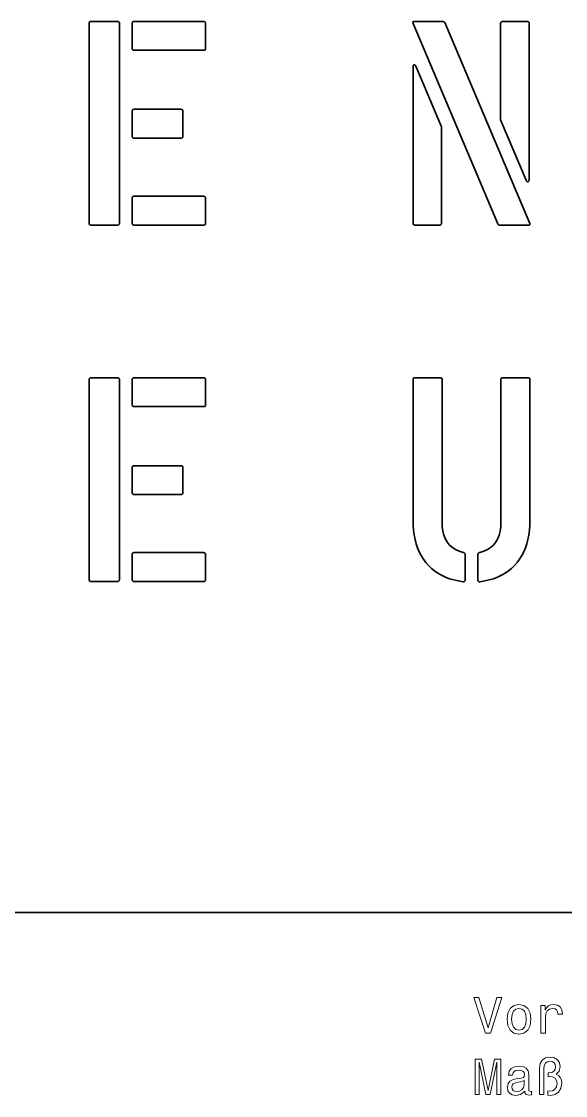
# Model space of a CAD drawing. Extents: x 10 to 410, y -69 to 348.
# Drawn here: x 165.7 to 219.1, y -69.5 to 36 of the extents above; entities that cross this region are included whole.
import ezdxf

# ---------------------------------------------------------------- set-up
doc = ezdxf.new("R2010")
doc.units = 0

msp = doc.modelspace()

# ---------------------------------------------------------------- linework, layer by layer
at = {"color": 7, "lineweight": 35, "ltscale": 0.00086}
for p, q in [((172.351715, 35.838013), (172.356857, 35.872009)), ((176.580292, 35.838013), (176.585419, 35.872009)), ((183.616577, 35.998291), (183.650574, 35.993134)), ((215.388, 35.998291), (215.421997, 35.993134)), ((176.585419, 33.299438), (176.580292, 33.333435)), ((176.580292, 27.209442), (176.585419, 27.243439)), ((181.388, 27.36972), (181.421997, 27.364563)), ((176.585419, 24.670868), (176.580292, 24.704865)), ((176.580292, 18.666565), (176.585419, 18.700562)), ((183.616577, 18.826843), (183.650574, 18.821716)), ((172.512009, 16.001709), (172.477997, 16.006866)), ((176.585419, 16.127991), (176.580292, 16.161987)), ((204.311996, 16.001709), (204.278, 16.006866)), ((172.351715, 0.838013), (172.356857, 0.872009)), ((176.580292, 0.838013), (176.585419, 0.872009)), ((183.616577, 0.998291), (183.650574, 0.993134)), ((176.585419, -1.700562), (176.580292, -1.666565)), ((176.580292, -7.790558), (176.585419, -7.756561)), ((181.388, -7.63028), (181.422012, -7.635437)), ((176.585419, -10.329132), (176.580292, -10.295135)), ((176.580292, -16.333435), (176.585419, -16.299438)), ((183.616577, -16.173157), (183.650574, -16.178284)), ((176.585419, -18.872009), (176.580292, -18.838013)), ((172.512009, -18.998291), (172.477997, -18.993134))]:
    msp.add_line(p, q, dxfattribs=at)
at = {"color": 7, "lineweight": 35, "ltscale": 0.00078}
for p, q in [((172.356857, 35.872009), (172.365433, 35.902008)), ((176.585419, 35.872009), (176.593994, 35.902008)), ((183.650574, 35.993134), (183.680573, 35.984558)), ((215.421997, 35.993134), (215.451996, 35.984558)), ((176.593994, 33.26944), (176.585419, 33.299438)), ((176.585419, 27.243439), (176.593994, 27.273438)), ((181.421997, 27.364563), (181.452011, 27.355988)), ((176.593994, 24.640869), (176.585419, 24.670868)), ((176.585419, 18.700562), (176.593994, 18.73056)), ((183.650574, 18.821716), (183.680573, 18.813141)), ((172.477997, 16.006866), (172.447998, 16.015442)), ((176.593994, 16.097992), (176.585419, 16.127991)), ((204.278, 16.006866), (204.248001, 16.015442)), ((215.573135, 16.015442), (215.543137, 16.006866)), ((172.356857, 0.872009), (172.365433, 0.902008)), ((176.585419, 0.872009), (176.593994, 0.902008)), ((183.650574, 0.993134), (183.680573, 0.984558)), ((176.593994, -1.73056), (176.585419, -1.700562)), ((176.585419, -7.756561), (176.593994, -7.726563)), ((181.422012, -7.635437), (181.452011, -7.644012)), ((176.593994, -10.359131), (176.585419, -10.329132)), ((176.585419, -16.299438), (176.593994, -16.26944)), ((183.650574, -16.178284), (183.680573, -16.186859)), ((172.477997, -18.993134), (172.447998, -18.984558)), ((176.593994, -18.902008), (176.585419, -18.872009))]:
    msp.add_line(p, q, dxfattribs=at)
at = {"color": 7, "lineweight": 35, "ltscale": 0.000716}
for p, q in [((172.365433, 35.902008), (172.377426, 35.928009)), ((176.593994, 35.902008), (176.605988, 35.928009)), ((183.680573, 35.984558), (183.706573, 35.972565)), ((215.451996, 35.984558), (215.477997, 35.972565)), ((176.605988, 33.243439), (176.593994, 33.26944)), ((176.593994, 27.273438), (176.605988, 27.299438)), ((176.605988, 24.614868), (176.593994, 24.640869)), ((176.593994, 18.73056), (176.605988, 18.756561)), ((183.680573, 18.813141), (183.706573, 18.801147)), ((172.447998, 16.015442), (172.421997, 16.027435)), ((176.605988, 16.071991), (176.593994, 16.097992)), ((204.248001, 16.015442), (204.222, 16.027435)), ((172.365433, 0.902008), (172.377426, 0.928009)), ((176.593994, 0.902008), (176.606003, 0.928009)), ((183.680573, 0.984558), (183.706573, 0.972565)), ((176.606003, -1.756561), (176.593994, -1.73056)), ((176.593994, -7.726563), (176.606003, -7.700562)), ((181.452011, -7.644012), (181.478012, -7.656006)), ((176.606003, -10.385132), (176.593994, -10.359131)), ((176.593994, -16.26944), (176.606003, -16.243439)), ((183.680573, -16.186859), (183.706573, -16.198853)), ((172.447998, -18.984558), (172.421997, -18.972565)), ((176.606003, -18.928009), (176.593994, -18.902008))]:
    msp.add_line(p, q, dxfattribs=at)
at = {"color": 7, "lineweight": 35, "ltscale": 0.000672}
for p, q in [((172.377426, 35.928009), (172.392853, 35.950012)), ((176.605988, 35.928009), (176.621429, 35.950012)), ((183.706573, 35.972565), (183.728577, 35.957153)), ((215.477997, 35.972565), (215.5, 35.957153)), ((176.621429, 33.221436), (176.605988, 33.243439)), ((176.605988, 27.299438), (176.621429, 27.321442)), ((181.477997, 27.343994), (181.5, 27.328583)), ((176.621429, 24.592865), (176.605988, 24.614868)), ((176.605988, 18.756561), (176.621429, 18.778564)), ((183.706573, 18.801147), (183.728577, 18.785706)), ((172.421997, 16.027435), (172.399994, 16.042847)), ((176.621429, 16.049988), (176.605988, 16.071991)), ((204.222, 16.027435), (204.199997, 16.042847)), ((172.377426, 0.928009), (172.392853, 0.950012)), ((176.606003, 0.928009), (176.621429, 0.950012)), ((183.706573, 0.972565), (183.728577, 0.957153)), ((176.621429, -1.778564), (176.606003, -1.756561)), ((176.606003, -7.700562), (176.621429, -7.678558)), ((176.621429, -10.407135), (176.606003, -10.385132)), ((176.606003, -16.243439), (176.621429, -16.221436)), ((183.706573, -16.198853), (183.728577, -16.214294)), ((172.421997, -18.972565), (172.399994, -18.957153)), ((176.621429, -18.950012), (176.606003, -18.928009))]:
    msp.add_line(p, q, dxfattribs=at)
at = {"color": 7, "lineweight": 35, "ltscale": 0.000651}
for p, q in [((172.392853, 35.950012), (172.411713, 35.967987)), ((176.621429, 35.950012), (176.640289, 35.967987)), ((176.621429, 27.321442), (176.640289, 27.339417)), ((176.640289, 16.032013), (176.621429, 16.049988)), ((172.392853, 0.950012), (172.411713, 0.967987)), ((176.621429, 0.950012), (176.640289, 0.967987)), ((176.621429, -7.678558), (176.640289, -7.660583)), ((176.640289, -18.967987), (176.621429, -18.950012))]:
    msp.add_line(p, q, dxfattribs=at)
at = {"color": 7, "lineweight": 35, "ltscale": 0.000658}
for p, q in [((172.411713, 35.967987), (172.43399, 35.981995)), ((176.640289, 35.967987), (176.662567, 35.981995)), ((176.662567, 33.189423), (176.640289, 33.20343)), ((176.640289, 27.339417), (176.662567, 27.353424)), ((176.662567, 24.560852), (176.640289, 24.57486)), ((176.640289, 18.79657), (176.662567, 18.810577)), ((183.746567, 18.766846), (183.760574, 18.744568)), ((172.381989, 16.061707), (172.367996, 16.084015)), ((176.662567, 16.018005), (176.640289, 16.032013)), ((172.411713, 0.967987), (172.43399, 0.981995)), ((176.640289, 0.967987), (176.662567, 0.981995)), ((176.662567, -1.810577), (176.640289, -1.79657)), ((176.640289, -7.660583), (176.662567, -7.646576)), ((176.662567, -10.439148), (176.640289, -10.42514)), ((176.640289, -16.20343), (176.662567, -16.189423)), ((183.746567, -16.233154), (183.760574, -16.255432)), ((176.662567, -18.981995), (176.640289, -18.967987))]:
    msp.add_line(p, q, dxfattribs=at)
at = {"color": 7, "lineweight": 35, "ltscale": 0.00069}
for p, q in [((172.43399, 35.981995), (172.459717, 35.992004)), ((176.662567, 35.981995), (176.688293, 35.992004)), ((204.169998, 35.981995), (204.195709, 35.992004)), ((176.688293, 33.179413), (176.662567, 33.189423)), ((176.662567, 27.353424), (176.688293, 27.363434)), ((176.688293, 24.550873), (176.662567, 24.560852)), ((176.662567, 18.810577), (176.688293, 18.820557)), ((176.688293, 16.007996), (176.662567, 16.018005)), ((172.43399, 0.981995), (172.459717, 0.992004)), ((176.662567, 0.981995), (176.688293, 0.992004)), ((176.688293, -1.820587), (176.662567, -1.810577)), ((176.662567, -7.646576), (176.688293, -7.636566)), ((176.688293, -10.449127), (176.662567, -10.439148)), ((176.662567, -16.189423), (176.688293, -16.179443)), ((176.688293, -18.992004), (176.662567, -18.981995))]:
    msp.add_line(p, q, dxfattribs=at)
at = {"color": 7, "lineweight": 35, "ltscale": 0.000744}
for p, q in [((172.459717, 35.992004), (172.488861, 35.997986)), ((176.688293, 35.992004), (176.717438, 35.997986)), ((183.770569, 35.890289), (183.776566, 35.861145)), ((215.541992, 35.890289), (215.547989, 35.861145)), ((176.717438, 33.173431), (176.688293, 33.179413)), ((176.688293, 27.363434), (176.717438, 27.369415)), ((181.542007, 27.261719), (181.548004, 27.232574)), ((176.717438, 24.544861), (176.688293, 24.550873)), ((176.688293, 18.820557), (176.717438, 18.826569)), ((183.770569, 18.718872), (183.776566, 18.689728)), ((172.358002, 16.109711), (172.35199, 16.138855)), ((176.717438, 16.002014), (176.688293, 16.007996)), ((204.158005, 16.109711), (204.151993, 16.138855)), ((172.459717, 0.992004), (172.488861, 0.997986)), ((176.688293, 0.992004), (176.717438, 0.997986)), ((183.770569, 0.890289), (183.776581, 0.861145)), ((176.717438, -1.826569), (176.688293, -1.820587)), ((176.688293, -7.636566), (176.717438, -7.630585)), ((181.542007, -7.738281), (181.548004, -7.767426)), ((176.717438, -10.455139), (176.688293, -10.449127)), ((176.688293, -16.179443), (176.717438, -16.173431)), ((183.770569, -16.281128), (183.776581, -16.310272)), ((172.358002, -18.890289), (172.352005, -18.861145)), ((176.717438, -18.997986), (176.688293, -18.992004))]:
    msp.add_line(p, q, dxfattribs=at)
at = {"color": 7, "lineweight": 35, "ltscale": 0.000816}
for p, q in [((172.488861, 35.997986), (172.521423, 36)), ((176.717438, 35.997986), (176.75, 36)), ((183.776566, 35.861145), (183.77858, 35.828583)), ((215.547989, 35.861145), (215.550003, 35.828583)), ((176.75, 33.171417), (176.717438, 33.173431)), ((183.77858, 33.342865), (183.777145, 33.310272)), ((176.717438, 27.369415), (176.75, 27.371429)), ((181.548004, 27.232574), (181.550003, 27.200012)), ((176.75, 24.542847), (176.717438, 24.544861)), ((181.550003, 24.714294), (181.548569, 24.681702)), ((176.717438, 18.826569), (176.75, 18.828583)), ((183.776566, 18.689728), (183.77858, 18.657135)), ((172.35199, 16.138855), (172.350006, 16.171417)), ((176.75, 16), (176.717438, 16.002014)), ((204.151993, 16.138855), (204.149994, 16.171417)), ((172.488861, 0.997986), (172.521439, 1)), ((176.717438, 0.997986), (176.75, 1)), ((183.776581, 0.861145), (183.77858, 0.828583)), ((206.835709, 1), (206.868286, 0.998291)), ((215.464279, 1), (215.496872, 0.998291)), ((176.75, -1.828583), (176.717438, -1.826569)), ((183.77858, -1.657135), (183.777145, -1.689728)), ((176.717438, -7.630585), (176.75, -7.628571)), ((181.548004, -7.767426), (181.550003, -7.799988)), ((176.75, -10.457153), (176.717438, -10.455139)), ((181.550003, -10.285706), (181.548569, -10.318298)), ((176.717438, -16.173431), (176.75, -16.171417)), ((183.776581, -16.310272), (183.77858, -16.342865)), ((172.352005, -18.861145), (172.350006, -18.828583)), ((176.75, -19), (176.717438, -18.997986))]:
    msp.add_line(p, q, dxfattribs=at)
at = {"color": 7, "lineweight": 35, "ltscale": 0.065714}
for p, q in [((172.521423, 36), (175.149994, 36)), ((172.521439, 1), (175.149994, 1))]:
    msp.add_line(p, q, dxfattribs=at)
at = {"color": 7, "lineweight": 35, "ltscale": 0.000815}
for p, q in [((175.149994, 36), (175.182571, 35.998566)), ((183.77858, 16.171417), (183.777145, 16.138855)), ((175.149994, 1), (175.182571, 0.998566)), ((204.149994, 0.828583), (204.151718, 0.861145)), ((204.288864, 0.998291), (204.321426, 1)), ((207.005432, 0.861145), (207.007141, 0.828583)), ((212.778564, 0.828583), (212.780289, 0.861145)), ((212.917435, 0.998291), (212.949997, 1)), ((215.634003, 0.861145), (215.635727, 0.828583)), ((183.77858, -18.828583), (183.777145, -18.861145))]:
    msp.add_line(p, q, dxfattribs=at)
at = {"color": 7, "lineweight": 35, "ltscale": 0.000736}
for p, q in [((175.182571, 35.998566), (175.211716, 35.994293)), ((183.777145, 33.310272), (183.772858, 33.281128)), ((181.548569, 24.681702), (181.544296, 24.652557)), ((183.777145, 16.138855), (183.772858, 16.109711)), ((175.182571, 0.998566), (175.211716, 0.994293)), ((183.777145, -1.689728), (183.772858, -1.718872)), ((181.548569, -10.318298), (181.544296, -10.347443)), ((183.777145, -18.861145), (183.772858, -18.890289))]:
    msp.add_line(p, q, dxfattribs=at)
at = {"color": 7, "lineweight": 35, "ltscale": 0.000667}
for p, q in [((175.211716, 35.994293), (175.237427, 35.987152)), ((183.772858, 33.281128), (183.765717, 33.255432)), ((181.544296, 24.652557), (181.53714, 24.626862)), ((183.772858, 16.109711), (183.765717, 16.084015)), ((175.211716, 0.994293), (175.237427, 0.987152)), ((183.772858, -1.718872), (183.765717, -1.744568)), ((181.544296, -10.347443), (181.537155, -10.373138)), ((209.256287, -16.289154), (209.262283, -16.315155)), ((210.523422, -16.315155), (210.529434, -16.289154)), ((183.772858, -18.890289), (183.765717, -18.915985))]:
    msp.add_line(p, q, dxfattribs=at)
at = {"color": 7, "lineweight": 35, "ltscale": 0.000611}
for p, q in [((175.237427, 35.987152), (175.259705, 35.977142)), ((204.149994, 35.967987), (204.169998, 35.981995)), ((183.765717, 16.084015), (183.755722, 16.061707)), ((175.237427, 0.987152), (175.25972, 0.977142)), ((181.537155, -10.373138), (181.527145, -10.395416)), ((183.765717, -18.915985), (183.755722, -18.938293))]:
    msp.add_line(p, q, dxfattribs=at)
at = {"color": 7, "lineweight": 35, "ltscale": 0.000571}
for p, q in [((175.259705, 35.977142), (175.278564, 35.964294)), ((183.755722, 33.233154), (183.742859, 33.214294)), ((204.364288, 31.707153), (204.380859, 31.691437)), ((181.527145, 24.604584), (181.514282, 24.585724)), ((215.335709, 20.292847), (215.319138, 20.308563)), ((183.755722, 16.061707), (183.742859, 16.042847)), ((215.63028, 16.084015), (215.625427, 16.061707)), ((175.25972, 0.977142), (175.27858, 0.964294)), ((183.755722, -1.766846), (183.742859, -1.785706)), ((181.527145, -10.395416), (181.514297, -10.414276)), ((183.755722, -18.938293), (183.742859, -18.957153))]:
    msp.add_line(p, q, dxfattribs=at)
at = {"color": 7, "lineweight": 35, "ltscale": 0.000551}
for p, q in [((175.278564, 35.964294), (175.294006, 35.948578)), ((183.742859, 33.214294), (183.727142, 33.198853)), ((181.514282, 24.585724), (181.498566, 24.570282)), ((175.27858, 0.964294), (175.294006, 0.948578)), ((183.742859, -1.785706), (183.727142, -1.801147)), ((181.514297, -10.414276), (181.498581, -10.429718))]:
    msp.add_line(p, q, dxfattribs=at)
at = {"color": 7, "lineweight": 35, "ltscale": 0.000553}
for p, q in [((175.294006, 35.948578), (175.306, 35.929993)), ((183.727142, 33.198853), (183.708572, 33.186859)), ((183.727142, 16.027435), (183.708572, 16.015442)), ((175.294006, 0.948578), (175.306, 0.929993)), ((183.727142, -1.801147), (183.708572, -1.813141)), ((181.498581, -10.429718), (181.480011, -10.441711)), ((183.727142, -18.972565), (183.708572, -18.984558))]:
    msp.add_line(p, q, dxfattribs=at)
at = {"color": 7, "lineweight": 35, "ltscale": 0.000577}
for p, q in [((175.306, 35.929993), (175.314575, 35.908569)), ((183.708572, 33.186859), (183.687149, 33.178284)), ((181.480011, 24.558289), (181.458572, 24.549713)), ((183.708572, 16.015442), (183.687149, 16.006866)), ((175.306, 0.929993), (175.314575, 0.908569)), ((183.708572, -1.813141), (183.687149, -1.821716)), ((181.480011, -10.441711), (181.458572, -10.450287)), ((183.708572, -18.984558), (183.687149, -18.993134))]:
    msp.add_line(p, q, dxfattribs=at)
at = {"color": 7, "lineweight": 35, "ltscale": 0.000621}
for p, q in [((175.314575, 35.908569), (175.319702, 35.884277)), ((183.687149, 33.178284), (183.662857, 33.173157)), ((181.458572, 24.549713), (181.43428, 24.544586)), ((183.687149, 16.006866), (183.662857, 16.001709)), ((175.314575, 0.908569), (175.319717, 0.884277)), ((183.687149, -1.821716), (183.662857, -1.826843)), ((183.687149, -18.993134), (183.662857, -18.998291))]:
    msp.add_line(p, q, dxfattribs=at)
at = {"color": 7, "lineweight": 35, "ltscale": 0.00068}
for p, q in [((175.319702, 35.884277), (175.321426, 35.857147)), ((183.662857, 33.173157), (183.635712, 33.171417)), ((181.43428, 24.544586), (181.40715, 24.542847)), ((183.662857, 16.001709), (183.635712, 16)), ((175.319717, 0.884277), (175.321426, 0.857147)), ((183.662857, -1.826843), (183.635727, -1.828583)), ((181.434296, -10.455414), (181.40715, -10.457153)), ((183.662857, -18.998291), (183.635727, -19))]:
    msp.add_line(p, q, dxfattribs=at)
at = {"color": 7, "lineweight": 35, "ltscale": 0.170714}
for p, q in [((176.75, 36), (183.578568, 36)), ((176.75, 18.828583), (183.578568, 18.828583))]:
    msp.add_line(p, q, dxfattribs=at)
at = {"color": 7, "lineweight": 35, "ltscale": 0.000951}
for p, q in [((183.578568, 36), (183.616577, 35.998291)), ((215.349991, 36), (215.388, 35.998291)), ((176.580292, 33.333435), (176.578568, 33.371429)), ((181.350006, 27.371429), (181.388, 27.36972)), ((176.580292, 24.704865), (176.578568, 24.742859)), ((176.578568, 18.628571), (176.580292, 18.666565)), ((183.578568, 18.828583), (183.616577, 18.826843)), ((172.550003, 16), (172.512009, 16.001709)), ((175.159424, 16.002014), (175.121429, 16)), ((204.349991, 16), (204.311996, 16.001709)), ((183.578583, 1), (183.616577, 0.998291)), ((176.580292, -1.666565), (176.578583, -1.628571)), ((181.350006, -7.628571), (181.388, -7.63028)), ((176.580292, -10.295135), (176.578583, -10.257141)), ((176.578583, -16.371429), (176.580292, -16.333435)), ((183.578583, -16.171417), (183.616577, -16.173157)), ((172.550003, -19), (172.512009, -18.998291)), ((175.159424, -18.997986), (175.121429, -19))]:
    msp.add_line(p, q, dxfattribs=at)
at = {"color": 7, "lineweight": 35, "ltscale": 0.000652}
for p, q in [((183.728577, 35.957153), (183.746567, 35.938293)), ((215.5, 35.957153), (215.51799, 35.938293)), ((176.640289, 33.20343), (176.621429, 33.221436)), ((181.5, 27.328583), (181.518005, 27.309723)), ((176.640289, 24.57486), (176.621429, 24.592865)), ((176.621429, 18.778564), (176.640289, 18.79657)), ((183.728577, 18.785706), (183.746567, 18.766846)), ((172.399994, 16.042847), (172.381989, 16.061707)), ((204.199997, 16.042847), (204.182007, 16.061707)), ((183.728577, 0.957153), (183.746567, 0.938293)), ((176.640289, -1.79657), (176.621429, -1.778564)), ((181.5, -7.671417), (181.518005, -7.690277)), ((176.640289, -10.42514), (176.621429, -10.407135)), ((176.621429, -16.221436), (176.640289, -16.20343)), ((183.728577, -16.214294), (183.746567, -16.233154)), ((172.399994, -18.957153), (172.382004, -18.938293))]:
    msp.add_line(p, q, dxfattribs=at)
at = {"color": 7, "lineweight": 35, "ltscale": 0.000659}
for p, q in [((183.746567, 35.938293), (183.760574, 35.915985)), ((215.51799, 35.938293), (215.531998, 35.915985)), ((181.518005, 27.309723), (181.532013, 27.287415)), ((204.182007, 16.061707), (204.167999, 16.084015)), ((183.746567, 0.938293), (183.760574, 0.915985)), ((181.518005, -7.690277), (181.532013, -7.712585)), ((172.382004, -18.938293), (172.367996, -18.915985))]:
    msp.add_line(p, q, dxfattribs=at)
at = {"color": 7, "lineweight": 35, "ltscale": 0.000689}
for p, q in [((183.760574, 35.915985), (183.770569, 35.890289)), ((215.531998, 35.915985), (215.541992, 35.890289)), ((181.532013, 27.287415), (181.542007, 27.261719)), ((183.760574, 18.744568), (183.770569, 18.718872)), ((172.367996, 16.084015), (172.358002, 16.109711)), ((204.167999, 16.084015), (204.158005, 16.109711)), ((183.760574, 0.915985), (183.770569, 0.890289)), ((181.532013, -7.712585), (181.542007, -7.738281)), ((183.760574, -16.255432), (183.770569, -16.281128)), ((209.214279, -16.221436), (209.232285, -16.242279)), ((172.367996, -18.915985), (172.358002, -18.890289))]:
    msp.add_line(p, q, dxfattribs=at)
at = {"color": 7, "lineweight": 35, "ltscale": 0.000654}
msp.add_line((204.124283, 35.902008), (204.127136, 35.928009), dxfattribs=at)
at = {"color": 7, "lineweight": 35, "ltscale": 0.000753}
for p, q in [((204.127136, 35.872009), (204.124283, 35.902008)), ((212.800003, 35.942871), (212.821991, 35.96344)), ((206.899994, 16.057129), (206.877991, 16.03656))]:
    msp.add_line(p, q, dxfattribs=at)
at = {"color": 7, "lineweight": 35, "ltscale": 0.00059}
msp.add_line((204.127136, 35.928009), (204.135712, 35.950012), dxfattribs=at)
at = {"color": 7, "lineweight": 35, "ltscale": 0.000877}
msp.add_line((204.135712, 35.838013), (204.127136, 35.872009), dxfattribs=at)
at = {"color": 7, "lineweight": 35, "ltscale": 0.000574}
for p, q in [((204.135712, 35.950012), (204.149994, 35.967987)), ((204.242569, 31.735443), (204.264282, 31.742859)), ((215.457428, 20.264557), (215.435715, 20.257141))]:
    msp.add_line(p, q, dxfattribs=at)
at = {"color": 7, "lineweight": 35, "ltscale": 0.0008}
msp.add_line((204.195709, 35.992004), (204.227142, 35.997986), dxfattribs=at)
at = {"color": 7, "lineweight": 35, "ltscale": 0.00093}
msp.add_line((204.227142, 35.997986), (204.264282, 36), dxfattribs=at)
at = {"color": 7, "lineweight": 35, "ltscale": 0.070714}
msp.add_line((204.264282, 36), (207.09285, 36), dxfattribs=at)
at = {"color": 7, "lineweight": 35, "ltscale": 0.000558}
for p, q in [((207.09285, 36), (207.115143, 35.998871)), ((207.224854, 35.944), (207.239151, 35.926849)), ((204.205994, 31.710297), (204.223145, 31.724579)), ((204.264282, 31.742859), (204.286575, 31.741425)), ((215.435715, 20.257141), (215.413422, 20.258575)), ((215.494003, 20.289703), (215.476852, 20.275421))]:
    msp.add_line(p, q, dxfattribs=at)
at = {"color": 7, "lineweight": 35, "ltscale": 0.000536}
for p, q in [((207.115143, 35.998871), (207.136292, 35.995422)), ((207.209427, 35.958862), (207.224854, 35.944))]:
    msp.add_line(p, q, dxfattribs=at)
at = {"color": 7, "lineweight": 35, "ltscale": 0.00052}
for p, q in [((207.136292, 35.995422), (207.156281, 35.989716)), ((207.192856, 35.971436), (207.209427, 35.958862))]:
    msp.add_line(p, q, dxfattribs=at)
at = {"color": 7, "lineweight": 35, "ltscale": 0.000512}
for p, q in [((207.156281, 35.989716), (207.17514, 35.98172)), ((207.17514, 35.98172), (207.192856, 35.971436))]:
    msp.add_line(p, q, dxfattribs=at)
at = {"color": 7, "lineweight": 35, "ltscale": 0.000586}
msp.add_line((207.239151, 35.926849), (207.252289, 35.90744), dxfattribs=at)
at = {"color": 7, "lineweight": 35, "ltscale": 0.00062}
for p, q in [((207.252289, 35.90744), (207.264282, 35.885712)), ((181.458572, -10.450287), (181.434296, -10.455414))]:
    msp.add_line(p, q, dxfattribs=at)
at = {"color": 7, "lineweight": 35}
for p, q in [((207.264282, 35.885712), (215.607147, 16.171417)), ((212.492859, 16.114288), (204.149994, 35.799988)), ((10, -51.5), (410, -51.5))]:
    msp.add_line(p, q, dxfattribs=at)
at = {"color": 7, "lineweight": 35, "ltscale": 0.000892}
for p, q in [((212.757996, 35.853729), (212.76799, 35.888)), ((206.942001, 16.146271), (206.932007, 16.112))]:
    msp.add_line(p, q, dxfattribs=at)
at = {"color": 7, "lineweight": 35, "ltscale": 0.000821}
for p, q in [((212.76799, 35.888), (212.781998, 35.917725)), ((206.932007, 16.112), (206.917999, 16.082275))]:
    msp.add_line(p, q, dxfattribs=at)
at = {"color": 7, "lineweight": 35, "ltscale": 0.000773}
for p, q in [((212.781998, 35.917725), (212.800003, 35.942871)), ((206.917999, 16.082275), (206.899994, 16.057129))]:
    msp.add_line(p, q, dxfattribs=at)
at = {"color": 7, "lineweight": 35, "ltscale": 0.000763}
for p, q in [((212.821991, 35.96344), (212.847992, 35.979431)), ((206.877991, 16.03656), (206.852005, 16.020569)), ((209.16629, -19.025146), (209.136292, -19.030853)), ((210.649429, -19.030853), (210.619431, -19.025146))]:
    msp.add_line(p, q, dxfattribs=at)
at = {"color": 7, "lineweight": 35, "ltscale": 0.000802}
msp.add_line((212.847992, 35.979431), (212.877991, 35.990845), dxfattribs=at)
at = {"color": 7, "lineweight": 35, "ltscale": 0.000867}
for p, q in [((212.877991, 35.990845), (212.912003, 35.997711)), ((206.821991, 16.009155), (206.787994, 16.002289))]:
    msp.add_line(p, q, dxfattribs=at)
at = {"color": 7, "lineweight": 35, "ltscale": 0.000952}
for p, q in [((212.912003, 35.997711), (212.949997, 36)), ((172.350006, 35.799988), (172.351715, 35.838013)), ((176.578568, 35.799988), (176.580292, 35.838013)), ((176.578568, 27.171417), (176.580292, 27.209442)), ((175.321426, 16.200012), (175.319427, 16.161987)), ((176.580292, 16.161987), (176.578568, 16.200012)), ((206.787994, 16.002289), (206.75, 16)), ((172.350006, 0.799988), (172.351715, 0.838013)), ((176.578583, 0.799988), (176.580292, 0.838013)), ((176.578583, -7.828583), (176.580292, -7.790558)), ((175.321426, -18.799988), (175.319427, -18.838013)), ((176.580292, -18.838013), (176.578583, -18.799988))]:
    msp.add_line(p, q, dxfattribs=at)
at = {"color": 7, "lineweight": 35, "ltscale": 0.06}
for p, q in [((212.949997, 36), (215.349991, 36)), ((206.75, 16), (204.349991, 16))]:
    msp.add_line(p, q, dxfattribs=at)
at = {"color": 7, "lineweight": 35, "ltscale": 0.490714}
for p, q in [((172.350006, 16.171417), (172.350006, 35.799988)), ((172.350006, -18.828583), (172.350006, 0.799988))]:
    msp.add_line(p, q, dxfattribs=at)
at = {"color": 7, "lineweight": 35, "ltscale": 0.491428}
for p, q in [((175.321426, 35.857147), (175.321426, 16.200012)), ((175.321426, 0.857147), (175.321426, -18.799988))]:
    msp.add_line(p, q, dxfattribs=at)
at = {"color": 7, "lineweight": 35, "ltscale": 0.060714}
for p, q in [((176.578568, 33.371429), (176.578568, 35.799988)), ((176.578568, 24.742859), (176.578568, 27.171417)), ((176.578568, 16.200012), (176.578568, 18.628571)), ((176.578583, -1.628571), (176.578583, 0.799988)), ((176.578583, -10.257141), (176.578583, -7.828583)), ((176.578583, -18.799988), (176.578583, -16.371429))]:
    msp.add_line(p, q, dxfattribs=at)
at = {"color": 7, "lineweight": 35, "ltscale": 0.062143}
for p, q in [((183.77858, 35.828583), (183.77858, 33.342865)), ((181.550003, 27.200012), (181.550003, 24.714294)), ((183.77858, 18.657135), (183.77858, 16.171417)), ((183.77858, 0.828583), (183.77858, -1.657135)), ((181.550003, -7.799988), (181.550003, -10.285706)), ((183.77858, -16.342865), (183.77858, -18.828583))]:
    msp.add_line(p, q, dxfattribs=at)
at = {"color": 7, "lineweight": 35, "ltscale": 0.001015}
msp.add_line((204.149994, 35.799988), (204.135712, 35.838013), dxfattribs=at)
at = {"color": 7, "lineweight": 35, "ltscale": 0.001087}
for p, q in [((212.75, 35.771423), (212.751999, 35.81485)), ((206.949997, 16.228577), (206.947998, 16.18515))]:
    msp.add_line(p, q, dxfattribs=at)
at = {"color": 7, "lineweight": 35, "ltscale": 0.235714}
for p, q in [((212.75, 26.342865), (212.75, 35.771423)), ((206.949997, 25.657135), (206.949997, 16.228577))]:
    msp.add_line(p, q, dxfattribs=at)
at = {"color": 7, "lineweight": 35, "ltscale": 0.000983}
for p, q in [((212.751999, 35.81485), (212.757996, 35.853729)), ((206.947998, 16.18515), (206.942001, 16.146271))]:
    msp.add_line(p, q, dxfattribs=at)
at = {"color": 7, "lineweight": 35, "ltscale": 0.383572}
for p, q in [((215.550003, 35.828583), (215.550003, 20.485718)), ((204.149994, 16.171417), (204.149994, 31.514282))]:
    msp.add_line(p, q, dxfattribs=at)
at = {"color": 7, "lineweight": 35, "ltscale": 0.172143}
for p, q in [((183.635712, 33.171417), (176.75, 33.171417)), ((183.635712, 16), (176.75, 16)), ((183.635727, -1.828583), (176.75, -1.828583)), ((183.635727, -19), (176.75, -19))]:
    msp.add_line(p, q, dxfattribs=at)
at = {"color": 7, "lineweight": 35, "ltscale": 0.00061}
for p, q in [((183.765717, 33.255432), (183.755722, 33.233154)), ((181.53714, 24.626862), (181.527145, 24.604584)), ((183.765717, -1.744568), (183.755722, -1.766846))]:
    msp.add_line(p, q, dxfattribs=at)
at = {"color": 7, "lineweight": 35, "ltscale": 0.000728}
for p, q in [((204.160294, 31.618866), (204.168274, 31.646851)), ((215.539719, 20.381134), (215.531708, 20.353149))]:
    msp.add_line(p, q, dxfattribs=at)
at = {"color": 7, "lineweight": 35, "ltscale": 0.000666}
for p, q in [((204.168274, 31.646851), (204.178574, 31.671417)), ((215.531708, 20.353149), (215.521423, 20.328583))]:
    msp.add_line(p, q, dxfattribs=at)
at = {"color": 7, "lineweight": 35, "ltscale": 0.000615}
for p, q in [((204.178574, 31.671417), (204.191132, 31.692566)), ((215.521423, 20.328583), (215.50885, 20.307434))]:
    msp.add_line(p, q, dxfattribs=at)
at = {"color": 7, "lineweight": 35, "ltscale": 0.000578}
for p, q in [((204.191132, 31.692566), (204.205994, 31.710297)), ((215.50885, 20.307434), (215.494003, 20.289703))]:
    msp.add_line(p, q, dxfattribs=at)
at = {"color": 7, "lineweight": 35, "ltscale": 0.000556}
for p, q in [((204.223145, 31.724579), (204.242569, 31.735443)), ((215.476852, 20.275421), (215.457428, 20.264557))]:
    msp.add_line(p, q, dxfattribs=at)
at = {"color": 7, "lineweight": 35, "ltscale": 0.000539}
for p, q in [((204.286575, 31.741425), (204.307709, 31.737152)), ((215.413422, 20.258575), (215.392288, 20.262848))]:
    msp.add_line(p, q, dxfattribs=at)
at = {"color": 7, "lineweight": 35, "ltscale": 0.000531}
for p, q in [((204.307709, 31.737152), (204.327713, 31.730011)), ((215.392288, 20.262848), (215.372284, 20.269989))]:
    msp.add_line(p, q, dxfattribs=at)
at = {"color": 7, "lineweight": 35, "ltscale": 0.000534}
for p, q in [((204.327713, 31.730011), (204.346573, 31.720001)), ((215.372284, 20.269989), (215.353424, 20.279999))]:
    msp.add_line(p, q, dxfattribs=at)
at = {"color": 7, "lineweight": 35, "ltscale": 0.000547}
for p, q in [((204.346573, 31.720001), (204.364288, 31.707153)), ((215.353424, 20.279999), (215.335709, 20.292847))]:
    msp.add_line(p, q, dxfattribs=at)
at = {"color": 7, "lineweight": 35, "ltscale": 0.000604}
for p, q in [((204.380859, 31.691437), (204.396286, 31.672852)), ((215.319138, 20.308563), (215.303711, 20.327148))]:
    msp.add_line(p, q, dxfattribs=at)
at = {"color": 7, "lineweight": 35, "ltscale": 0.000644}
for p, q in [((204.396286, 31.672852), (204.410568, 31.651428)), ((215.303711, 20.327148), (215.289429, 20.348572))]:
    msp.add_line(p, q, dxfattribs=at)
at = {"color": 7, "lineweight": 35, "ltscale": 0.000691}
for p, q in [((204.410568, 31.651428), (204.423721, 31.627136)), ((215.289429, 20.348572), (215.276276, 20.372864))]:
    msp.add_line(p, q, dxfattribs=at)
at = {"color": 7, "lineweight": 35, "ltscale": 0.000958}
for p, q in [((204.149994, 31.514282), (204.151138, 31.552582)), ((215.550003, 20.485718), (215.548859, 20.447418))]:
    msp.add_line(p, q, dxfattribs=at)
at = {"color": 7, "lineweight": 35, "ltscale": 0.000875}
for p, q in [((204.151138, 31.552582), (204.154572, 31.587433)), ((215.548859, 20.447418), (215.545425, 20.412567))]:
    msp.add_line(p, q, dxfattribs=at)
at = {"color": 7, "lineweight": 35, "ltscale": 0.000799}
for p, q in [((204.154572, 31.587433), (204.160294, 31.618866)), ((215.545425, 20.412567), (215.539719, 20.381134))]:
    msp.add_line(p, q, dxfattribs=at)
at = {"color": 7, "lineweight": 35, "ltscale": 0.000742}
for p, q in [((204.423721, 31.627136), (204.435715, 31.600006)), ((215.276276, 20.372864), (215.264282, 20.399994))]:
    msp.add_line(p, q, dxfattribs=at)
at = {"color": 7, "lineweight": 35, "ltscale": 0.161321}
for p, q in [((204.435715, 31.600006), (206.949997, 25.657135)), ((215.264282, 20.399994), (212.75, 26.342865))]:
    msp.add_line(p, q, dxfattribs=at)
at = {"color": 7, "lineweight": 35, "ltscale": 0.115}
for p, q in [((176.75, 27.371429), (181.350006, 27.371429)), ((176.75, -7.628571), (181.350006, -7.628571))]:
    msp.add_line(p, q, dxfattribs=at)
at = {"color": 7, "lineweight": 35, "ltscale": 0.000715}
msp.add_line((181.452011, 27.355988), (181.477997, 27.343994), dxfattribs=at)
at = {"color": 7, "lineweight": 35, "ltscale": 0.116429}
for p, q in [((181.40715, 24.542847), (176.75, 24.542847)), ((181.40715, -10.457153), (176.75, -10.457153))]:
    msp.add_line(p, q, dxfattribs=at)
at = {"color": 7, "lineweight": 35, "ltscale": 0.000552}
msp.add_line((181.498566, 24.570282), (181.480011, 24.558289), dxfattribs=at)
at = {"color": 7, "lineweight": 35, "ltscale": 0.064286}
for p, q in [((175.121429, 16), (172.550003, 16)), ((175.121429, -19), (172.550003, -19))]:
    msp.add_line(p, q, dxfattribs=at)
at = {"color": 7, "lineweight": 35, "ltscale": 0.000863}
for p, q in [((175.193436, 16.007996), (175.159424, 16.002014)), ((175.319427, 16.161987), (175.313431, 16.127991)), ((175.319427, -18.838013), (175.313431, -18.872009)), ((175.193436, -18.992004), (175.159424, -18.997986))]:
    msp.add_line(p, q, dxfattribs=at)
at = {"color": 7, "lineweight": 35, "ltscale": 0.00079}
for p, q in [((175.223419, 16.018005), (175.193436, 16.007996)), ((175.313431, -18.872009), (175.303436, -18.902008))]:
    msp.add_line(p, q, dxfattribs=at)
at = {"color": 7, "lineweight": 35, "ltscale": 0.000738}
for p, q in [((175.24942, 16.032013), (175.223419, 16.018005)), ((175.303421, 16.097992), (175.289429, 16.071991)), ((175.24942, -18.967987), (175.223434, -18.981995)), ((175.303436, -18.902008), (175.289429, -18.928009))]:
    msp.add_line(p, q, dxfattribs=at)
at = {"color": 7, "lineweight": 35, "ltscale": 0.00071}
msp.add_line((175.271423, 16.049988), (175.24942, 16.032013), dxfattribs=at)
at = {"color": 7, "lineweight": 35, "ltscale": 0.000711}
for p, q in [((175.289429, 16.071991), (175.271423, 16.049988)), ((175.271439, -18.950012), (175.24942, -18.967987)), ((175.289429, -18.928009), (175.271439, -18.950012))]:
    msp.add_line(p, q, dxfattribs=at)
at = {"color": 7, "lineweight": 35, "ltscale": 0.000791}
for p, q in [((175.313431, 16.127991), (175.303421, 16.097992)), ((175.223434, -18.981995), (175.193436, -18.992004))]:
    msp.add_line(p, q, dxfattribs=at)
at = {"color": 7, "lineweight": 35, "ltscale": 0.00055}
for p, q in [((183.742859, 16.042847), (183.727142, 16.027435)), ((183.742859, -18.957153), (183.727142, -18.972565))]:
    msp.add_line(p, q, dxfattribs=at)
at = {"color": 7, "lineweight": 35, "ltscale": 0.000803}
msp.add_line((206.852005, 16.020569), (206.821991, 16.009155), dxfattribs=at)
at = {"color": 7, "lineweight": 35, "ltscale": 0.000441}
msp.add_line((212.498856, 16.097717), (212.492859, 16.114288), dxfattribs=at)
at = {"color": 7, "lineweight": 35, "ltscale": 0.00042}
msp.add_line((212.505432, 16.082275), (212.498856, 16.097717), dxfattribs=at)
at = {"color": 7, "lineweight": 35, "ltscale": 0.000399}
msp.add_line((212.512573, 16.067993), (212.505432, 16.082275), dxfattribs=at)
at = {"color": 7, "lineweight": 35, "ltscale": 0.00038}
msp.add_line((212.520279, 16.054871), (212.512573, 16.067993), dxfattribs=at)
at = {"color": 7, "lineweight": 35, "ltscale": 0.000365}
msp.add_line((212.528564, 16.042847), (212.520279, 16.054871), dxfattribs=at)
at = {"color": 7, "lineweight": 35, "ltscale": 0.00035}
msp.add_line((212.53743, 16.032013), (212.528564, 16.042847), dxfattribs=at)
at = {"color": 7, "lineweight": 35, "ltscale": 0.000339}
msp.add_line((212.54686, 16.022278), (212.53743, 16.032013), dxfattribs=at)
at = {"color": 7, "lineweight": 35, "ltscale": 0.000329}
msp.add_line((212.556854, 16.013702), (212.54686, 16.022278), dxfattribs=at)
at = {"color": 7, "lineweight": 35, "ltscale": 0.000323}
msp.add_line((212.567429, 16.006287), (212.556854, 16.013702), dxfattribs=at)
at = {"color": 7, "lineweight": 35, "ltscale": 0.00032}
msp.add_line((212.578568, 16), (212.567429, 16.006287), dxfattribs=at)
at = {"color": 7, "lineweight": 35, "ltscale": 0.072143}
msp.add_line((215.464279, 16), (212.578568, 16), dxfattribs=at)
at = {"color": 7, "lineweight": 35, "ltscale": 0.001065}
msp.add_line((215.506851, 16.001709), (215.464279, 16), dxfattribs=at)
at = {"color": 7, "lineweight": 35, "ltscale": 0.000916}
msp.add_line((215.543137, 16.006866), (215.506851, 16.001709), dxfattribs=at)
at = {"color": 7, "lineweight": 35, "ltscale": 0.000664}
for p, q in [((215.596848, 16.027435), (215.573135, 16.015442)), ((209.232285, -16.242279), (209.246292, -16.264862)), ((210.539429, -16.264862), (210.553436, -16.242279)), ((209.214279, -19), (209.192276, -19.014862)), ((210.59343, -19.014862), (210.571426, -19))]:
    msp.add_line(p, q, dxfattribs=at)
at = {"color": 7, "lineweight": 35, "ltscale": 0.000582}
msp.add_line((215.614288, 16.042847), (215.596848, 16.027435), dxfattribs=at)
at = {"color": 7, "lineweight": 35, "ltscale": 0.000886}
msp.add_line((215.607147, 16.171417), (215.62114, 16.138855), dxfattribs=at)
at = {"color": 7, "lineweight": 35, "ltscale": 0.000548}
msp.add_line((215.625427, 16.061707), (215.614288, 16.042847), dxfattribs=at)
at = {"color": 7, "lineweight": 35, "ltscale": 0.000754}
msp.add_line((215.62114, 16.138855), (215.62886, 16.109711), dxfattribs=at)
at = {"color": 7, "lineweight": 35, "ltscale": 0.000643}
msp.add_line((215.62886, 16.109711), (215.63028, 16.084015), dxfattribs=at)
at = {"color": 7, "lineweight": 35, "ltscale": 0.170715}
for p, q in [((176.75, 1), (183.578583, 1)), ((176.75, -16.171417), (183.578583, -16.171417))]:
    msp.add_line(p, q, dxfattribs=at)
at = {"color": 7, "lineweight": 35, "ltscale": 0.345}
for p, q in [((204.149994, -12.971436), (204.149994, 0.828583)), ((215.635727, 0.828583), (215.635727, -12.971436))]:
    msp.add_line(p, q, dxfattribs=at)
at = {"color": 7, "lineweight": 35, "ltscale": 0.00074}
for p, q in [((204.151718, 0.861145), (204.15686, 0.890289)), ((204.25972, 0.993134), (204.288864, 0.998291)), ((206.868286, 0.998291), (206.89743, 0.993134)), ((207.00029, 0.890289), (207.005432, 0.861145)), ((212.780289, 0.861145), (212.785431, 0.890289)), ((212.88829, 0.993134), (212.917435, 0.998291)), ((215.496872, 0.998291), (215.526001, 0.993134)), ((215.62886, 0.890289), (215.634003, 0.861145))]:
    msp.add_line(p, q, dxfattribs=at)
at = {"color": 7, "lineweight": 35, "ltscale": 0.000677}
for p, q in [((204.15686, 0.890289), (204.165421, 0.915985)), ((206.991714, 0.915985), (207.00029, 0.890289)), ((212.785431, 0.890289), (212.794006, 0.915985)), ((215.620285, 0.915985), (215.62886, 0.890289))]:
    msp.add_line(p, q, dxfattribs=at)
at = {"color": 7, "lineweight": 35, "ltscale": 0.000633}
for p, q in [((204.165421, 0.915985), (204.177429, 0.938293)), ((204.211716, 0.972565), (204.233994, 0.984558)), ((206.923141, 0.984558), (206.945435, 0.972565)), ((206.979706, 0.938293), (206.991714, 0.915985)), ((212.794006, 0.915985), (212.806, 0.938293)), ((212.840286, 0.972565), (212.862564, 0.984558)), ((215.551712, 0.984558), (215.574005, 0.972565)), ((215.608292, 0.938293), (215.620285, 0.915985))]:
    msp.add_line(p, q, dxfattribs=at)
at = {"color": 7, "lineweight": 35, "ltscale": 0.000609}
for p, q in [((204.177429, 0.938293), (204.192856, 0.957153)), ((204.192856, 0.957153), (204.211716, 0.972565)), ((206.945435, 0.972565), (206.964279, 0.957153)), ((206.964279, 0.957153), (206.979706, 0.938293)), ((212.806, 0.938293), (212.821426, 0.957153)), ((212.821426, 0.957153), (212.840286, 0.972565)), ((215.574005, 0.972565), (215.59285, 0.957153)), ((215.59285, 0.957153), (215.608292, 0.938293))]:
    msp.add_line(p, q, dxfattribs=at)
at = {"color": 7, "lineweight": 35, "ltscale": 0.000678}
for p, q in [((204.233994, 0.984558), (204.25972, 0.993134)), ((206.89743, 0.993134), (206.923141, 0.984558)), ((212.862564, 0.984558), (212.88829, 0.993134)), ((215.526001, 0.993134), (215.551712, 0.984558))]:
    msp.add_line(p, q, dxfattribs=at)
at = {"color": 7, "lineweight": 35, "ltscale": 0.062857}
for p, q in [((204.321426, 1), (206.835709, 1)), ((212.949997, 1), (215.464279, 1)), ((209.264282, -16.342865), (209.264282, -18.857147)), ((210.521423, -18.857147), (210.521423, -16.342865))]:
    msp.add_line(p, q, dxfattribs=at)
at = {"color": 7, "lineweight": 35, "ltscale": 0.348572}
for p, q in [((207.007141, 0.828583), (207.007141, -13.114288)), ((212.778564, -13.114288), (212.778564, 0.828583))]:
    msp.add_line(p, q, dxfattribs=at)
at = {"color": 7, "lineweight": 35, "ltscale": 0.000671}
msp.add_line((181.478012, -7.656006), (181.5, -7.671417), dxfattribs=at)
at = {"color": 7, "lineweight": 35, "ltscale": 0.012615}
for p, q in [((204.162567, -13.475861), (204.149994, -12.971436)), ((215.635727, -12.971436), (215.623154, -13.475861))]:
    msp.add_line(p, q, dxfattribs=at)
at = {"color": 7, "lineweight": 35, "ltscale": 0.012154}
for p, q in [((204.200287, -13.960571), (204.162567, -13.475861)), ((215.623154, -13.475861), (215.585434, -13.960571))]:
    msp.add_line(p, q, dxfattribs=at)
at = {"color": 7, "lineweight": 35, "ltscale": 0.012339}
for p, q in [((207.007141, -13.114288), (207.02771, -13.607422)), ((212.757996, -13.607422), (212.778564, -13.114288))]:
    msp.add_line(p, q, dxfattribs=at)
at = {"color": 7, "lineweight": 35, "ltscale": 0.011377}
for p, q in [((207.02771, -13.607422), (207.089417, -14.058289)), ((212.696289, -14.058289), (212.757996, -13.607422))]:
    msp.add_line(p, q, dxfattribs=at)
at = {"color": 7, "lineweight": 35, "ltscale": 0.011731}
for p, q in [((204.263138, -14.425568), (204.200287, -13.960571)), ((215.585434, -13.960571), (215.522568, -14.425568))]:
    msp.add_line(p, q, dxfattribs=at)
at = {"color": 7, "lineweight": 35, "ltscale": 0.011347}
for p, q in [((204.351135, -14.87085), (204.263138, -14.425568)), ((215.522568, -14.425568), (215.43457, -14.87085))]:
    msp.add_line(p, q, dxfattribs=at)
at = {"color": 7, "lineweight": 35, "ltscale": 0.010533}
for p, q in [((207.089417, -14.058289), (207.192276, -14.466858)), ((212.59343, -14.466858), (212.696289, -14.058289))]:
    msp.add_line(p, q, dxfattribs=at)
at = {"color": 7, "lineweight": 35, "ltscale": 0.009839}
for p, q in [((207.192276, -14.466858), (207.336288, -14.83313)), ((212.449432, -14.83313), (212.59343, -14.466858))]:
    msp.add_line(p, q, dxfattribs=at)
at = {"color": 7, "lineweight": 35, "ltscale": 0.011009}
for p, q in [((204.464279, -15.296417), (204.351135, -14.87085)), ((215.43457, -14.87085), (215.321426, -15.296417))]:
    msp.add_line(p, q, dxfattribs=at)
at = {"color": 7, "lineweight": 35, "ltscale": 0.01072}
for p, q in [((204.60257, -15.702301), (204.464279, -15.296417)), ((215.321426, -15.296417), (215.183151, -15.702301))]:
    msp.add_line(p, q, dxfattribs=at)
at = {"color": 7, "lineweight": 35, "ltscale": 0.010483}
for p, q in [((204.766006, -16.08844), (204.60257, -15.702301)), ((215.183151, -15.702301), (215.019714, -16.08844))]:
    msp.add_line(p, q, dxfattribs=at)
at = {"color": 7, "lineweight": 35, "ltscale": 0.009329}
for p, q in [((207.336288, -14.83313), (207.521423, -15.157135)), ((212.264282, -15.157135), (212.449432, -14.83313))]:
    msp.add_line(p, q, dxfattribs=at)
at = {"color": 7, "lineweight": 35, "ltscale": 0.009033}
for p, q in [((207.521423, -15.157135), (207.747711, -15.438843)), ((212.037994, -15.438843), (212.264282, -15.157135))]:
    msp.add_line(p, q, dxfattribs=at)
at = {"color": 7, "lineweight": 35, "ltscale": 0.008974}
for p, q in [((207.747711, -15.438843), (208.015137, -15.678284)), ((211.770569, -15.678284), (212.037994, -15.438843))]:
    msp.add_line(p, q, dxfattribs=at)
at = {"color": 7, "lineweight": 35, "ltscale": 0.009154}
for p, q in [((208.015137, -15.678284), (208.323715, -15.875427)), ((211.46199, -15.875427), (211.770569, -15.678284))]:
    msp.add_line(p, q, dxfattribs=at)
at = {"color": 7, "lineweight": 35, "ltscale": 0.010302}
for p, q in [((204.954559, -16.454865), (204.766006, -16.08844)), ((215.019714, -16.08844), (214.831146, -16.454865))]:
    msp.add_line(p, q, dxfattribs=at)
at = {"color": 7, "lineweight": 35, "ltscale": 0.010182}
for p, q in [((205.168274, -16.801575), (204.954559, -16.454865)), ((214.831146, -16.454865), (214.617432, -16.801575))]:
    msp.add_line(p, q, dxfattribs=at)
at = {"color": 7, "lineweight": 35, "ltscale": 0.010124}
for p, q in [((205.407135, -17.128571), (205.168274, -16.801575)), ((214.617432, -16.801575), (214.378571, -17.128571))]:
    msp.add_line(p, q, dxfattribs=at)
at = {"color": 7, "lineweight": 35, "ltscale": 0.009562}
for p, q in [((208.323715, -15.875427), (208.673431, -16.030273)), ((211.112274, -16.030273), (211.46199, -15.875427))]:
    msp.add_line(p, q, dxfattribs=at)
at = {"color": 7, "lineweight": 35, "ltscale": 0.010169}
for p, q in [((208.673431, -16.030273), (209.064285, -16.142853)), ((210.72142, -16.142853), (211.112274, -16.030273))]:
    msp.add_line(p, q, dxfattribs=at)
at = {"color": 7, "lineweight": 35, "ltscale": 0.000998}
for p, q in [((209.064285, -16.142853), (209.10228, -16.155151)), ((210.683426, -16.155151), (210.72142, -16.142853))]:
    msp.add_line(p, q, dxfattribs=at)
at = {"color": 7, "lineweight": 35, "ltscale": 0.000919}
for p, q in [((209.10228, -16.155151), (209.136292, -16.169128)), ((210.649429, -16.169128), (210.683426, -16.155151))]:
    msp.add_line(p, q, dxfattribs=at)
at = {"color": 7, "lineweight": 35, "ltscale": 0.000847}
for p, q in [((209.136292, -16.169128), (209.16629, -16.184845)), ((210.619431, -16.184845), (210.649429, -16.169128))]:
    msp.add_line(p, q, dxfattribs=at)
at = {"color": 7, "lineweight": 35, "ltscale": 0.000782}
msp.add_line((209.16629, -16.184845), (209.192276, -16.202271), dxfattribs=at)
at = {"color": 7, "lineweight": 35, "ltscale": 0.000729}
for p, q in [((209.192276, -16.202271), (209.214279, -16.221436)), ((210.571426, -16.221436), (210.59343, -16.202301))]:
    msp.add_line(p, q, dxfattribs=at)
at = {"color": 7, "lineweight": 35, "ltscale": 0.000657}
for p, q in [((209.246292, -16.264862), (209.256287, -16.289154)), ((210.529434, -16.289154), (210.539429, -16.264862))]:
    msp.add_line(p, q, dxfattribs=at)
at = {"color": 7, "lineweight": 35, "ltscale": 0.000695}
for p, q in [((209.262283, -16.315155), (209.264282, -16.342865)), ((210.521423, -16.342865), (210.523422, -16.315155))]:
    msp.add_line(p, q, dxfattribs=at)
at = {"color": 7, "lineweight": 35, "ltscale": 0.000688}
msp.add_line((210.553436, -16.242279), (210.571426, -16.221436), dxfattribs=at)
at = {"color": 7, "lineweight": 35, "ltscale": 0.000783}
msp.add_line((210.59343, -16.202301), (210.619431, -16.184845), dxfattribs=at)
at = {"color": 7, "lineweight": 35, "ltscale": 0.010056}
for p, q in [((205.669998, -17.433014), (205.407135, -17.128571)), ((214.378571, -17.128571), (214.115707, -17.433014))]:
    msp.add_line(p, q, dxfattribs=at)
at = {"color": 7, "lineweight": 35, "ltscale": 0.009983}
for p, q in [((205.955704, -17.712006), (205.669998, -17.433014)), ((214.115707, -17.433014), (213.830002, -17.712006))]:
    msp.add_line(p, q, dxfattribs=at)
at = {"color": 7, "lineweight": 35, "ltscale": 0.009985}
for p, q in [((206.264282, -17.965576), (205.955704, -17.712006)), ((213.830002, -17.712006), (213.521439, -17.965576))]:
    msp.add_line(p, q, dxfattribs=at)
at = {"color": 7, "lineweight": 35, "ltscale": 0.010059}
for p, q in [((206.595718, -18.193726), (206.264282, -17.965576)), ((213.521439, -17.965576), (213.190002, -18.193726))]:
    msp.add_line(p, q, dxfattribs=at)
at = {"color": 7, "lineweight": 35, "ltscale": 0.010204}
for p, q in [((206.949997, -18.396423), (206.595718, -18.193726)), ((213.190002, -18.193726), (212.835709, -18.396423))]:
    msp.add_line(p, q, dxfattribs=at)
at = {"color": 7, "lineweight": 35, "ltscale": 0.010418}
for p, q in [((207.327133, -18.5737), (206.949997, -18.396423)), ((212.835709, -18.396423), (212.458572, -18.5737))]:
    msp.add_line(p, q, dxfattribs=at)
at = {"color": 7, "lineweight": 35, "ltscale": 0.010697}
for p, q in [((207.727142, -18.725586), (207.327133, -18.5737)), ((212.458572, -18.5737), (212.058563, -18.725586))]:
    msp.add_line(p, q, dxfattribs=at)
at = {"color": 7, "lineweight": 35, "ltscale": 0.011034}
for p, q in [((208.149994, -18.85199), (207.727142, -18.725586)), ((212.058563, -18.725586), (211.635712, -18.85199))]:
    msp.add_line(p, q, dxfattribs=at)
at = {"color": 7, "lineweight": 35, "ltscale": 0.011426}
msp.add_line((208.595718, -18.953003), (208.149994, -18.85199), dxfattribs=at)
at = {"color": 7, "lineweight": 35, "ltscale": 0.011866}
for p, q in [((209.064285, -19.028564), (208.595718, -18.953003)), ((211.190002, -18.953003), (210.72142, -19.028564))]:
    msp.add_line(p, q, dxfattribs=at)
at = {"color": 7, "lineweight": 35, "ltscale": 0.000662}
for p, q in [((209.232285, -18.98056), (209.214279, -19)), ((210.571426, -19), (210.553436, -18.98056))]:
    msp.add_line(p, q, dxfattribs=at)
at = {"color": 7, "lineweight": 35, "ltscale": 0.000694}
for p, q in [((209.246292, -18.956573), (209.232285, -18.98056)), ((210.553436, -18.98056), (210.539429, -18.956573))]:
    msp.add_line(p, q, dxfattribs=at)
at = {"color": 7, "lineweight": 35, "ltscale": 0.000757}
for p, q in [((209.256287, -18.928009), (209.246292, -18.956573)), ((210.539429, -18.956573), (210.529434, -18.928009))]:
    msp.add_line(p, q, dxfattribs=at)
at = {"color": 7, "lineweight": 35, "ltscale": 0.000842}
for p, q in [((209.262283, -18.894867), (209.256287, -18.928009)), ((210.529434, -18.928009), (210.523422, -18.894867))]:
    msp.add_line(p, q, dxfattribs=at)
at = {"color": 7, "lineweight": 35, "ltscale": 0.000944}
for p, q in [((209.264282, -18.857147), (209.262283, -18.894867)), ((210.523422, -18.894867), (210.521423, -18.857147))]:
    msp.add_line(p, q, dxfattribs=at)
at = {"color": 7, "lineweight": 35, "ltscale": 0.011425}
msp.add_line((211.635712, -18.85199), (211.190002, -18.953003), dxfattribs=at)
at = {"color": 7, "lineweight": 35, "ltscale": 0.000954}
for p, q in [((209.10228, -19.032013), (209.064285, -19.028564)), ((210.72142, -19.028564), (210.683426, -19.032013))]:
    msp.add_line(p, q, dxfattribs=at)
at = {"color": 7, "lineweight": 35, "ltscale": 0.000851}
msp.add_line((209.136292, -19.030853), (209.10228, -19.032013), dxfattribs=at)
at = {"color": 7, "lineweight": 35, "ltscale": 0.000699}
for p, q in [((209.192276, -19.014862), (209.16629, -19.025146)), ((210.619431, -19.025146), (210.59343, -19.014862))]:
    msp.add_line(p, q, dxfattribs=at)
at = {"color": 7, "lineweight": 35, "ltscale": 0.00085}
msp.add_line((210.683426, -19.032013), (210.649429, -19.030853), dxfattribs=at)
at = {"color": 7, "lineweight": 13}
for points in [[(212.395538, -59.851585), (211.518005, -62.832134), (210.61528, -59.851585), (210.136169, -59.851585), (211.265854, -63.356628), (211.770172, -63.356628), (212.874634, -59.851585)], [(213.378967, -62.005043), (213.459656, -62.620316), (213.69165, -63.074207), (214.059799, -63.356628), (214.554031, -63.45245), (215.043228, -63.356628), (215.411377, -63.07925), (215.643372, -62.625359), (215.729111, -62.005043), (215.643372, -61.389771), (215.411377, -60.930836), (215.043228, -60.653458), (214.554031, -60.552593), (214.059799, -60.653458), (213.69165, -60.935879), (213.459656, -61.389771)], [(213.832855, -62), (213.878235, -61.546108), (214.019455, -61.2183), (214.246399, -61.016571), (214.554031, -60.945965), (214.856628, -61.016571), (215.083572, -61.213257), (215.224777, -61.546108), (215.275223, -62), (215.224777, -62.458935), (215.083572, -62.791786), (214.856628, -62.993515), (214.554031, -63.059078), (214.246399, -62.993515), (214.019455, -62.791786), (213.878235, -62.458935)], [(216.71254, -63.356628), (217.156342, -63.356628), (217.156342, -61.808357), (217.201736, -61.435158), (217.337891, -61.16787), (217.559799, -61.006485), (217.857346, -60.951008), (218.079254, -60.986313), (218.245682, -61.087177), (218.346542, -61.258644), (218.381851, -61.490635), (218.830688, -61.490635), (218.770172, -61.082134), (218.603745, -60.789627), (218.32637, -60.613113), (217.94812, -60.552593), (217.690918, -60.592941), (217.469025, -60.693806), (217.272339, -60.865273), (217.115997, -61.097263), (217.115997, -60.648415), (216.71254, -60.648415)], [(210.257202, -69.403458), (210.645538, -69.403458), (210.645538, -66.226227), (211.301147, -69.403458), (211.734863, -69.403458), (212.385452, -66.226227), (212.385452, -69.403458), (212.778824, -69.403458), (212.778824, -65.903458), (212.163544, -65.903458), (211.518005, -68.989914), (210.877518, -65.903458), (210.257202, -65.903458)], [(216.57637, -69.403458), (217.010086, -69.403458), (217.010086, -66.886887), (217.040344, -66.548988), (217.146255, -66.306915), (217.327805, -66.165703), (217.595108, -66.115273), (217.822052, -66.155617), (217.998566, -66.271614), (218.109512, -66.448128), (218.149857, -66.680115), (218.104462, -66.932274), (217.978394, -67.108788), (217.771606, -67.219742), (217.489197, -67.255043), (217.413544, -67.255043), (217.413544, -67.623199), (217.489197, -67.623199), (217.842224, -67.668587), (218.094376, -67.79467), (218.245682, -68.006485), (218.296112, -68.309074), (218.240631, -68.631844), (218.08934, -68.868874), (217.862396, -69.020172), (217.590057, -69.070602), (217.383286, -69.040344), (217.383286, -69.453888), (217.675797, -69.489189), (218.099426, -69.403458), (218.442368, -69.156342), (218.669312, -68.768013), (218.755035, -68.258644), (218.714691, -67.961098), (218.603745, -67.703888), (218.432281, -67.507202), (218.200287, -67.381126), (218.492798, -67.103745), (218.593658, -66.639771), (218.518005, -66.271614), (218.32132, -65.979103), (218.003601, -65.797546), (217.600143, -65.726944), (217.156342, -65.797546), (216.838623, -66.004326), (216.641937, -66.34726), (216.57637, -66.821327)], [(215.118881, -69.05043), (215.118881, -69.065559), (215.144089, -69.23703), (215.219742, -69.35807), (215.53746, -69.453888), (215.784576, -69.413544), (215.784576, -69.070602), (215.67868, -69.085732), (215.53746, -69.020172), (215.512253, -68.818443), (215.512253, -67.416428), (215.451736, -67.058357), (215.275223, -66.806198), (214.967575, -66.6549), (214.533859, -66.599426), (214.110229, -66.659943), (213.797546, -66.831413), (213.600861, -67.098701), (213.535309, -67.451729), (213.535309, -67.481987), (213.933716, -67.481987), (213.969025, -67.270172), (214.079971, -67.118874), (214.26152, -67.028099), (214.518738, -66.992798), (214.765854, -67.018013), (214.942368, -67.093658), (215.048279, -67.224785), (215.083572, -67.406342), (215.0634, -67.618156), (214.982712, -67.72406), (214.780975, -67.774498), (214.40274, -67.814842), (213.969025, -67.905617), (213.661377, -68.067001), (213.479828, -68.31916), (213.424347, -68.69236), (213.474777, -69.025215), (213.631119, -69.272331), (213.883286, -69.428673), (214.231262, -69.484146), (214.700287, -69.378242)], [(215.068451, -68.45533), (215.007919, -68.717575), (214.846542, -68.919312), (214.604462, -69.05043), (214.306915, -69.095818), (214.11528, -69.070602), (213.979111, -68.989914), (213.893372, -68.848701), (213.868149, -68.652016), (213.888336, -68.475502), (213.969025, -68.349426), (214.291794, -68.208214), (214.700287, -68.147697), (215.068451, -68.026657)]]:
    msp.add_lwpolyline(points, close=True, dxfattribs=at)

doc.saveas('drawing.dxf')
